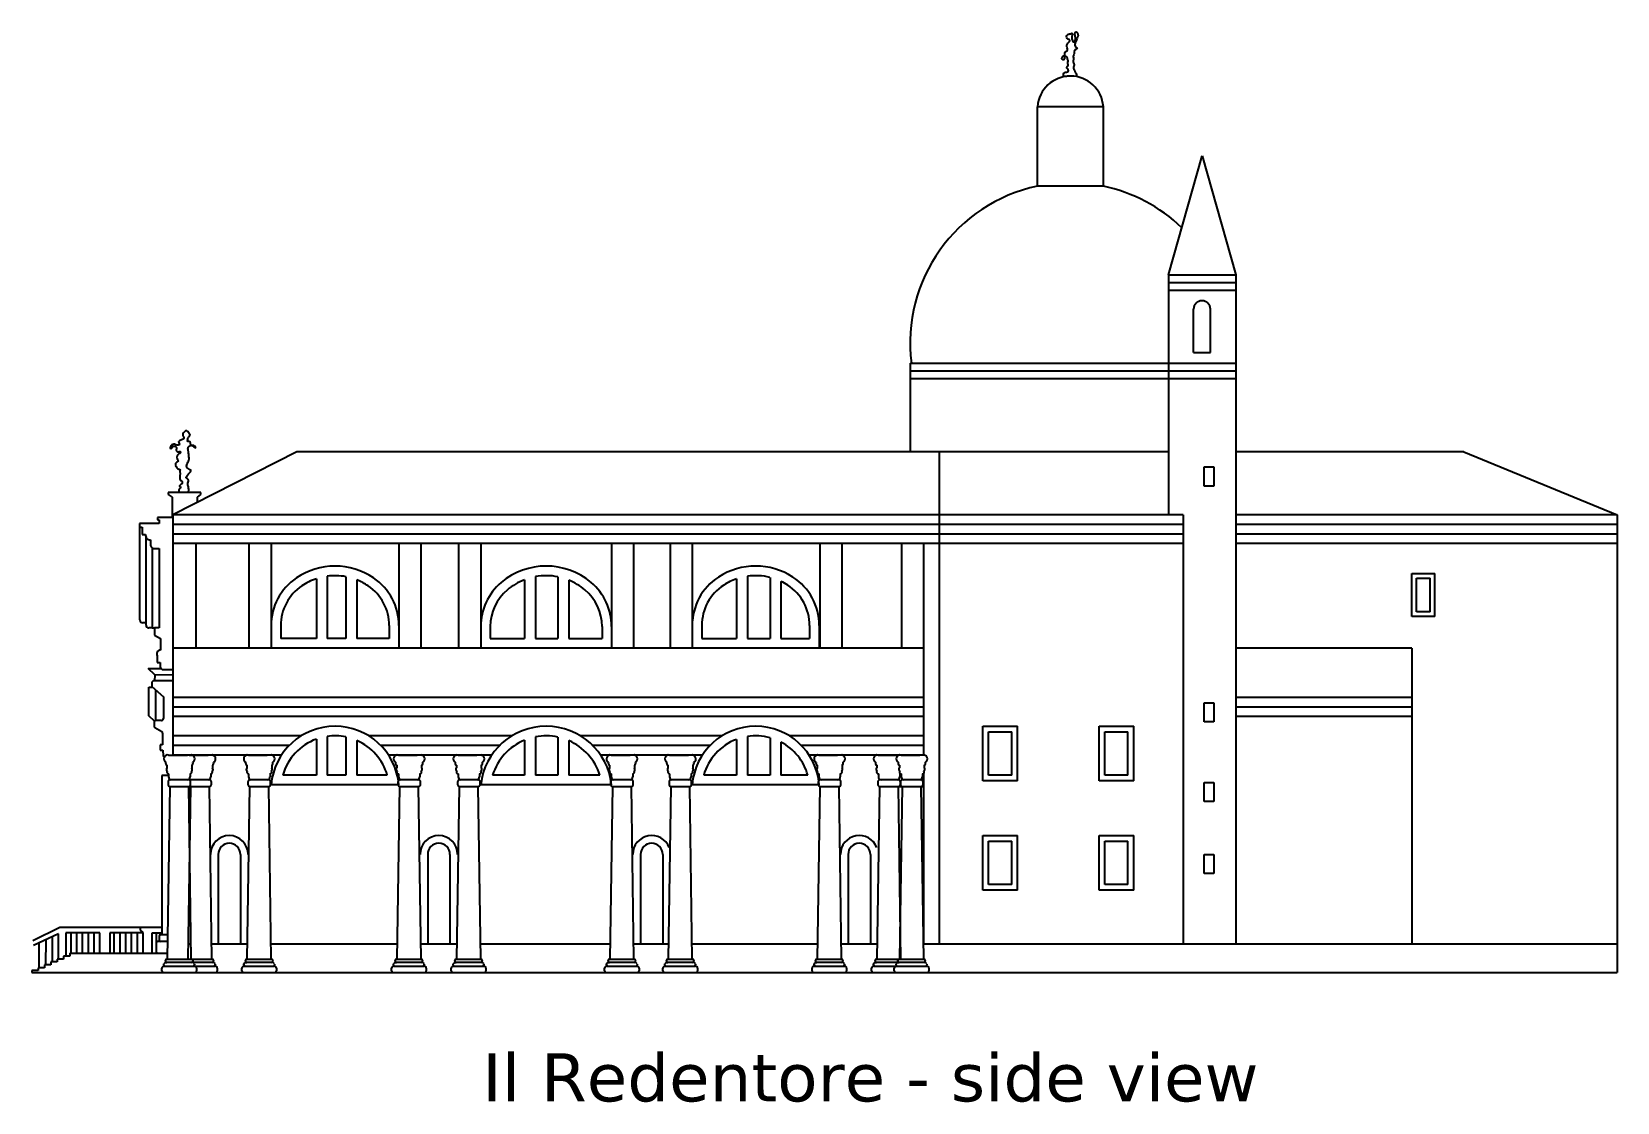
# Model space of a CAD drawing. Header units: metres. Extents: x -82.5 to 0, y -6.7 to 49.
import ezdxf

# ---------------------------------------------------------------- set-up
doc = ezdxf.new("R2010")
doc.units = ezdxf.units.M
doc.layers.add('ceco.net 201 Il Redentore side', color=7, linetype='Continuous')

msp = doc.modelspace()

# ---------------------------------------------------------------- linework, layer by layer
at = {"layer": 'ceco.net 201 Il Redentore side'}
for p, q in [((-30.177, 40.928), (-30.177, 45.064)), ((-26.751, 45.064), (-30.177, 45.064)), ((-26.751, 40.928), (-26.751, 45.064)), ((-23.363, 36.32), (-21.612, 42.501)), ((-21.612, 42.501), (-19.861, 36.32)), ((-26.751, 40.928), (-30.177, 40.928)), ((-23.363, 36.32), (-23.363, 27.11)), ((-23.363, 36.32), (-19.861, 36.32)), ((-19.861, 36.32), (-19.861, 27.11)), ((-23.363, 35.92), (-19.861, 35.92)), ((-23.363, 35.52), (-19.861, 35.52)), ((-22.055, 32.273), (-22.055, 34.533)), ((-21.18, 32.273), (-21.18, 34.533)), ((-22.055, 32.273), (-21.18, 32.273)), ((-36.812, 31.715), (-36.812, 27.11)), ((-36.812, 31.715), (-23.363, 31.715)), ((-23.363, 31.715), (-19.861, 31.715)), ((-36.812, 31.315), (-23.363, 31.315)), ((-36.812, 30.915), (-23.363, 30.915)), ((-23.363, 31.315), (-19.861, 31.315)), ((-23.363, 30.915), (-19.861, 30.915)), ((-68.734, 27.11), (-75.18, 23.825)), ((-23.363, 27.11), (-68.734, 27.11)), ((-35.306, 27.11), (-35.306, 1.477)), ((-23.363, 27.11), (-23.363, 23.825)), ((-7.984, 27.11), (-19.861, 27.11)), ((-19.861, 27.11), (-19.861, 1.477)), ((-7.984, 27.11), (0, 23.825)), ((-21.504, 25.322), (-21.504, 26.322)), ((-21.504, 26.322), (-21.004, 26.322)), ((-21.004, 26.322), (-21.004, 25.322)), ((-75.429, 24.983), (-75.429, 24.883)), ((-73.727, 24.983), (-75.429, 24.983)), ((-75.429, 24.883), (-75.229, 24.749)), ((-73.9, 24.749), (-73.727, 24.883)), ((-73.727, 24.883), (-73.727, 24.983)), ((-21.004, 25.322), (-21.504, 25.322)), ((-75.229, 24.749), (-75.229, 23.685)), ((-73.9, 24.478), (-73.9, 24.749)), ((-76.921, 23.371), (-76.921, 23.19)), ((-75.907, 23.371), (-76.921, 23.371)), ((-76.921, 23.19), (-76.789, 23.19)), ((-76.899, 18.354), (-76.899, 23.19)), ((-76.789, 23.19), (-76.789, 22.803)), ((-75.986, 23.685), (-75.986, 23.57)), ((-75.229, 23.685), (-75.986, 23.685)), ((-75.986, 23.57), (-75.907, 23.57)), ((-75.907, 23.57), (-75.907, 23.371)), ((-75.18, 23.825), (-75.18, 11.325)), ((-22.603, 23.825), (-75.18, 23.825)), ((-22.603, 23.325), (-75.18, 23.325)), ((-22.603, 23.825), (-22.603, 1.477)), ((0, 23.825), (-19.861, 23.825)), ((0, 23.325), (-19.861, 23.325)), ((0, 23.825), (0, 0)), ((-76.789, 22.803), (-76.615, 22.803)), ((-76.584, 18.087), (-76.584, 22.658)), ((-76.35, 22.519), (-76.35, 22.223)), ((-22.603, 22.825), (-75.18, 22.825)), ((-22.603, 22.325), (-75.18, 22.325)), ((-73.994, 22.325), (-73.994, 16.895)), ((-71.226, 22.325), (-71.226, 16.895)), ((-70.07, 22.325), (-70.07, 16.895)), ((-63.424, 22.325), (-63.424, 16.895)), ((-62.281, 22.325), (-62.281, 16.895)), ((-60.318, 22.325), (-60.318, 16.895)), ((-59.163, 22.325), (-59.163, 16.895)), ((-52.347, 22.325), (-52.347, 16.895)), ((-51.205, 22.325), (-51.205, 16.895)), ((-49.309, 22.325), (-49.309, 16.895)), ((-48.153, 22.325), (-48.153, 18.069)), ((-41.506, 22.325), (-41.506, 16.895)), ((-40.364, 22.325), (-40.364, 16.895)), ((-37.259, 22.325), (-37.259, 16.895)), ((-36.116, 22.325), (-36.116, 11.325)), ((-36.116, 22.325), (-36.116, 16.895)), ((0, 22.825), (-19.861, 22.825)), ((0, 22.325), (-19.861, 22.325)), ((-76.263, 22.109), (-76.263, 17.937)), ((-76.125, 22.07), (-75.903, 22.07)), ((-75.903, 22.07), (-75.903, 17.937)), ((-10.694, 20.775), (-9.494, 20.775)), ((-10.694, 18.53), (-10.694, 20.775)), ((-9.494, 18.53), (-9.494, 20.775)), ((-67.718, 20.502), (-67.718, 17.395)), ((-67.147, 20.633), (-67.147, 17.395)), ((-66.177, 20.606), (-66.177, 17.395)), ((-65.606, 20.439), (-65.606, 17.395)), ((-56.888, 20.447), (-56.888, 17.395)), ((-56.317, 20.608), (-56.317, 17.395)), ((-55.14, 20.598), (-55.14, 17.395)), ((-54.569, 20.426), (-54.569, 17.395)), ((-45.852, 20.49), (-45.852, 17.395)), ((-45.281, 20.628), (-45.281, 17.395)), ((-44.104, 20.568), (-44.104, 17.395)), ((-43.533, 20.363), (-43.533, 17.395)), ((-10.444, 20.525), (-9.744, 20.525)), ((-10.444, 18.78), (-10.444, 20.525)), ((-9.744, 18.78), (-9.744, 20.525)), ((-76.584, 18.204), (-76.749, 18.204)), ((-9.494, 18.53), (-10.694, 18.53)), ((-9.744, 18.78), (-10.444, 18.78)), ((-76.263, 17.937), (-76.434, 17.937)), ((-76.263, 17.937), (-76.144, 17.937)), ((-76.144, 17.937), (-76.144, 17.571)), ((-75.903, 17.937), (-76.144, 17.937)), ((-76.144, 17.571), (-75.826, 17.388)), ((-75.826, 17.388), (-75.826, 16.782)), ((-70.07, 18.06), (-70.07, 16.895)), ((-69.57, 18.06), (-69.57, 17.395)), ((-67.718, 17.395), (-69.57, 17.395)), ((-66.177, 17.395), (-67.147, 17.395)), ((-63.924, 17.395), (-65.606, 17.395)), ((-63.924, 18.06), (-63.924, 17.395)), ((-63.424, 18.06), (-63.424, 16.895)), ((-59.163, 18.01), (-59.163, 16.895)), ((-58.663, 18.01), (-58.663, 17.395)), ((-58.663, 17.395), (-56.888, 17.395)), ((-56.317, 17.395), (-55.14, 17.395)), ((-54.569, 17.395), (-52.847, 17.395)), ((-52.847, 18.01), (-52.847, 17.395)), ((-52.347, 18.01), (-52.347, 16.895)), ((-48.153, 18.069), (-48.153, 16.895)), ((-47.653, 18.069), (-47.653, 17.395)), ((-47.653, 17.395), (-45.852, 17.395)), ((-45.281, 17.395), (-44.104, 17.395)), ((-43.533, 17.395), (-42.04, 17.395)), ((-42.04, 18.069), (-42.04, 17.395)), ((-41.54, 18.069), (-41.54, 16.895)), ((-36.116, 16.895), (-75.18, 16.895)), ((-63.424, 16.895), (-70.07, 16.895)), ((-52.347, 16.895), (-59.163, 16.895)), ((-41.557, 16.895), (-48.153, 16.895)), ((-10.694, 16.895), (-19.861, 16.895)), ((-10.694, 16.895), (-10.694, 1.477)), ((-76.478, 15.828), (-75.814, 15.828)), ((-76.132, 15.491), (-76.478, 15.828)), ((-76.007, 16.489), (-76.007, 16.142)), ((-76.007, 16.142), (-75.855, 16.142)), ((-75.855, 16.142), (-75.855, 15.921)), ((-75.684, 15.773), (-75.18, 15.773)), ((-76.438, 14.865), (-76.254, 14.865)), ((-76.438, 13.367), (-76.438, 14.865)), ((-76.281, 15.087), (-76.281, 14.89)), ((-76.281, 14.89), (-75.681, 14.355)), ((-75.18, 15.187), (-76.181, 15.187)), ((-76.132, 15.491), (-76.135, 15.187)), ((-75.18, 15.481), (-76.132, 15.491)), ((-76.068, 13.12), (-76.068, 14.7)), ((-75.681, 14.355), (-75.681, 13.22)), ((-36.116, 14.325), (-75.18, 14.325)), ((-21.504, 14.048), (-21.004, 14.048)), ((-21.504, 13.048), (-21.504, 14.048)), ((-21.004, 14.048), (-21.004, 13.048)), ((-10.694, 14.325), (-19.861, 14.325)), ((-76.139, 13.091), (-76.438, 13.367)), ((-36.116, 13.825), (-75.18, 13.825)), ((-36.116, 13.325), (-75.18, 13.325)), ((-10.694, 13.825), (-19.861, 13.825)), ((-10.694, 13.325), (-19.861, 13.325)), ((-76.168, 13.02), (-76.168, 12.841)), ((-76.118, 12.754), (-75.768, 12.55)), ((-75.781, 13.12), (-76.068, 13.12)), ((-75.718, 12.464), (-75.718, 11.848)), ((-33.022, 12.825), (-31.222, 12.825)), ((-33.022, 9.981), (-33.022, 12.825)), ((-32.722, 12.525), (-31.522, 12.525)), ((-32.722, 10.281), (-32.722, 12.525)), ((-31.522, 10.281), (-31.522, 12.525)), ((-31.222, 9.981), (-31.222, 12.825)), ((-26.97, 12.825), (-25.17, 12.825)), ((-26.97, 9.981), (-26.97, 12.825)), ((-26.67, 12.525), (-25.47, 12.525)), ((-26.67, 10.281), (-26.67, 12.525)), ((-25.47, 10.281), (-25.47, 12.525)), ((-25.17, 9.981), (-25.17, 12.825)), ((-21.004, 13.048), (-21.504, 13.048)), ((-75.85, 11.848), (-75.85, 11.574)), ((-75.718, 11.848), (-75.85, 11.848)), ((-75.85, 11.574), (-75.717, 11.574)), ((-75.717, 11.574), (-75.694, 11.291)), ((-68.506, 12.324), (-75.18, 12.324)), ((-69.13, 11.824), (-75.18, 11.824)), ((-67.718, 12.154), (-67.718, 10.281)), ((-67.147, 12.297), (-67.147, 10.281)), ((-66.177, 12.267), (-66.177, 10.281)), ((-65.606, 12.085), (-65.606, 10.281)), ((-57.539, 12.324), (-64.989, 12.324)), ((-58.176, 11.824), (-64.364, 11.824)), ((-56.888, 12.097), (-56.888, 10.281)), ((-56.317, 12.271), (-56.317, 10.281)), ((-55.14, 12.26), (-55.14, 10.281)), ((-54.569, 12.075), (-54.569, 10.281)), ((-46.599, 12.325), (-53.971, 12.324)), ((-47.221, 11.825), (-53.334, 11.825)), ((-45.852, 12.14), (-45.852, 10.281)), ((-45.281, 12.292), (-45.281, 10.281)), ((-44.104, 12.226), (-44.104, 10.281)), ((-43.533, 12), (-43.533, 10.281)), ((-36.116, 12.325), (-43.094, 12.325)), ((-36.116, 11.825), (-42.472, 11.825)), ((-75.496, 10.791), (-75.496, 10.654)), ((-75.411, 11.325), (-74.433, 11.325)), ((-69.533, 11.324), (-75.18, 11.324)), ((-74.331, 11.325), (-73.353, 11.325)), ((-74.204, 10.791), (-74.204, 10.654)), ((-73.125, 10.791), (-73.125, 10.654)), ((-71.334, 10.791), (-71.334, 10.654)), ((-71.249, 11.325), (-70.27, 11.325)), ((-70.042, 10.791), (-70.042, 10.654)), ((-58.591, 11.324), (-63.961, 11.324)), ((-63.531, 10.791), (-63.531, 10.654)), ((-63.446, 11.325), (-62.468, 11.325)), ((-62.24, 10.791), (-62.24, 10.654)), ((-60.426, 10.791), (-60.426, 10.654)), ((-60.341, 11.325), (-59.362, 11.325)), ((-59.134, 10.791), (-59.134, 10.654)), ((-47.622, 11.325), (-52.919, 11.325)), ((-52.454, 10.791), (-52.454, 10.654)), ((-52.37, 11.325), (-51.391, 11.325)), ((-51.163, 10.791), (-51.163, 10.654)), ((-49.416, 10.791), (-49.416, 10.654)), ((-49.331, 11.325), (-48.353, 11.325)), ((-48.125, 10.791), (-48.125, 10.654)), ((-36.072, 11.325), (-42.071, 11.325)), ((-41.648, 10.791), (-41.648, 10.654)), ((-41.563, 11.325), (-40.584, 11.325)), ((-40.356, 10.791), (-40.356, 10.654)), ((-38.551, 10.791), (-38.551, 10.654)), ((-38.466, 11.325), (-37.488, 11.325)), ((-37.368, 10.791), (-37.368, 10.654)), ((-37.284, 11.325), (-36.305, 11.325)), ((-36.077, 10.791), (-36.077, 10.654)), ((-75.754, 10.264), (-75.754, 1.968)), ((-75.408, 10.264), (-75.754, 10.264)), ((-75.439, 9.933), (-75.439, 9.792)), ((-75.408, 10.354), (-75.408, 10.188)), ((-74.43, 10.033), (-75.339, 10.033)), ((-75.271, 10.033), (-75.281, 10.033)), ((-74.361, 10.033), (-74.43, 10.033)), ((-74.293, 10.354), (-74.293, 10.188)), ((-74.261, 9.792), (-74.261, 9.933)), ((-73.35, 10.033), (-74.259, 10.033)), ((-74.191, 10.033), (-74.202, 10.033)), ((-73.282, 10.033), (-73.35, 10.033)), ((-73.213, 10.354), (-73.213, 10.188)), ((-73.182, 9.792), (-73.182, 9.933)), ((-71.277, 9.933), (-71.277, 9.792)), ((-71.245, 10.354), (-71.245, 10.188)), ((-70.267, 10.033), (-71.177, 10.033)), ((-71.108, 10.033), (-71.119, 10.033)), ((-70.199, 10.033), (-70.267, 10.033)), ((-70.13, 10.354), (-70.13, 10.188)), ((-70.099, 9.792), (-70.099, 9.933)), ((-67.718, 10.281), (-69.47, 10.281)), ((-66.177, 10.281), (-67.147, 10.281)), ((-64.024, 10.281), (-65.606, 10.281)), ((-63.424, 10.281), (-63.506, 10.281)), ((-63.474, 9.933), (-63.474, 9.792)), ((-63.443, 10.354), (-63.443, 10.188)), ((-62.465, 10.033), (-63.374, 10.033)), ((-63.306, 10.033), (-63.316, 10.033)), ((-62.397, 10.033), (-62.465, 10.033)), ((-62.328, 10.354), (-62.328, 10.188)), ((-62.297, 9.792), (-62.297, 9.933)), ((-60.369, 9.933), (-60.369, 9.792)), ((-60.337, 10.354), (-60.337, 10.188)), ((-59.36, 10.033), (-60.269, 10.033)), ((-60.2, 10.033), (-60.211, 10.033)), ((-59.291, 10.033), (-59.36, 10.033)), ((-59.222, 10.354), (-59.222, 10.188)), ((-59.191, 9.792), (-59.191, 9.933)), ((-56.888, 10.281), (-58.547, 10.281)), ((-55.14, 10.281), (-56.317, 10.281)), ((-52.962, 10.281), (-54.569, 10.281)), ((-52.398, 9.933), (-52.398, 9.792)), ((-52.366, 10.354), (-52.366, 10.188)), ((-51.388, 10.033), (-52.298, 10.033)), ((-52.229, 10.033), (-52.24, 10.033)), ((-51.32, 10.033), (-51.388, 10.033)), ((-51.251, 10.354), (-51.251, 10.188)), ((-51.22, 9.792), (-51.22, 9.933)), ((-49.359, 9.933), (-49.359, 9.792)), ((-49.328, 10.354), (-49.328, 10.188)), ((-48.35, 10.033), (-49.259, 10.033)), ((-49.191, 10.033), (-49.202, 10.033)), ((-48.282, 10.033), (-48.35, 10.033)), ((-48.213, 10.354), (-48.213, 10.188)), ((-48.182, 9.792), (-48.182, 9.933)), ((-45.852, 10.281), (-47.556, 10.281)), ((-44.104, 10.281), (-45.281, 10.281)), ((-42.137, 10.281), (-43.533, 10.281)), ((-41.591, 9.933), (-41.591, 9.792)), ((-41.559, 10.354), (-41.559, 10.188)), ((-40.582, 10.033), (-41.491, 10.033)), ((-41.422, 10.033), (-41.433, 10.033)), ((-40.513, 10.033), (-40.582, 10.033)), ((-40.444, 10.354), (-40.444, 10.188)), ((-40.413, 9.792), (-40.413, 9.933)), ((-38.494, 9.933), (-38.494, 9.792)), ((-38.463, 10.354), (-38.463, 10.188)), ((-37.485, 10.033), (-38.394, 10.033)), ((-38.326, 10.033), (-38.337, 10.033)), ((-37.417, 10.033), (-37.485, 10.033)), ((-37.348, 10.354), (-37.348, 10.188)), ((-37.317, 9.792), (-37.317, 9.933)), ((-37.312, 9.933), (-37.312, 9.792)), ((-37.28, 10.354), (-37.28, 10.188)), ((-36.302, 10.033), (-37.212, 10.033)), ((-37.143, 10.033), (-37.154, 10.033)), ((-36.234, 10.033), (-36.302, 10.033)), ((-36.165, 10.354), (-36.165, 10.188)), ((-36.134, 9.792), (-36.134, 9.933)), ((-36.116, 10.361), (-36.116, 1.477)), ((-31.222, 9.981), (-33.022, 9.981)), ((-31.522, 10.281), (-32.722, 10.281)), ((-25.17, 9.981), (-26.97, 9.981)), ((-25.47, 10.281), (-26.67, 10.281)), ((-75.353, 9.692), (-75.49, 0.706)), ((-75.353, 9.692), (-74.361, 9.692)), ((-74.273, 9.692), (-74.411, 0.706)), ((-74.232, 0.706), (-74.36, 9.692)), ((-74.273, 9.692), (-73.282, 9.692)), ((-73.153, 0.706), (-73.28, 9.692)), ((-71.191, 9.692), (-71.328, 0.706)), ((-71.191, 9.692), (-70.199, 9.692)), ((-70.07, 0.706), (-70.198, 9.692)), ((-63.424, 9.781), (-70.07, 9.781)), ((-63.388, 9.692), (-63.526, 0.706)), ((-63.388, 9.692), (-62.397, 9.692)), ((-62.268, 0.706), (-62.395, 9.692)), ((-60.283, 9.692), (-60.42, 0.706)), ((-60.283, 9.692), (-59.291, 9.692)), ((-59.162, 0.706), (-59.29, 9.692)), ((-52.347, 9.781), (-59.163, 9.781)), ((-52.311, 9.692), (-52.449, 0.706)), ((-52.311, 9.692), (-51.32, 9.692)), ((-51.191, 0.706), (-51.319, 9.692)), ((-49.273, 9.692), (-49.411, 0.706)), ((-49.273, 9.692), (-48.282, 9.692)), ((-48.153, 0.706), (-48.28, 9.692)), ((-41.54, 9.781), (-48.153, 9.781)), ((-41.505, 9.692), (-41.642, 0.706)), ((-41.505, 9.692), (-40.513, 9.692)), ((-41.505, 9.692), (-40.512, 9.692)), ((-40.384, 0.706), (-40.512, 9.692)), ((-38.408, 9.692), (-38.546, 0.706)), ((-38.408, 9.692), (-37.417, 9.692)), ((-38.408, 9.692), (-36.116, 9.692)), ((-37.288, 0.706), (-37.415, 9.692)), ((-37.225, 9.692), (-37.363, 0.706)), ((-37.225, 9.692), (-36.234, 9.692)), ((-36.105, 0.706), (-36.233, 9.692)), ((-21.504, 8.901), (-21.504, 9.901)), ((-21.504, 9.901), (-21.004, 9.901)), ((-21.004, 9.901), (-21.004, 8.901)), ((-21.004, 8.901), (-21.504, 8.901)), ((-33.022, 7.136), (-31.222, 7.136)), ((-33.022, 4.292), (-33.022, 7.136)), ((-32.722, 6.836), (-31.522, 6.836)), ((-32.722, 4.592), (-32.722, 6.836)), ((-31.522, 4.592), (-31.522, 6.836)), ((-31.222, 4.292), (-31.222, 7.136)), ((-26.97, 7.136), (-25.17, 7.136)), ((-26.97, 4.292), (-26.97, 7.136)), ((-26.67, 6.836), (-25.47, 6.836)), ((-26.67, 4.592), (-26.67, 6.836)), ((-25.47, 4.592), (-25.47, 6.836)), ((-25.17, 4.292), (-25.17, 7.136)), ((-72.83, 6.157), (-72.83, 1.477)), ((-71.671, 6.157), (-71.671, 1.477)), ((-61.922, 6.157), (-61.922, 1.477)), ((-60.763, 6.157), (-60.763, 1.477)), ((-50.845, 6.157), (-50.845, 1.477)), ((-49.686, 6.157), (-49.686, 1.477)), ((-40.038, 6.157), (-40.038, 1.477)), ((-38.879, 6.157), (-38.879, 1.477)), ((-21.504, 6.152), (-21.004, 6.152)), ((-21.504, 5.152), (-21.504, 6.152)), ((-21.004, 6.152), (-21.004, 5.152)), ((-21.004, 5.152), (-21.504, 5.152)), ((-31.222, 4.292), (-33.022, 4.292)), ((-31.522, 4.592), (-32.722, 4.592)), ((-25.17, 4.292), (-26.97, 4.292)), ((-25.47, 4.592), (-26.67, 4.592)), ((-81.077, 2.347), (-82.481, 1.664)), ((-81.134, 2.025), (-82.446, 1.407)), ((-81.791, 0.408), (-81.79, 1.716)), ((-81.457, 0.558), (-81.457, 1.873)), ((-81.134, 0.708), (-81.134, 2.025)), ((-75.754, 2.347), (-81.077, 2.347)), ((-80.757, 2.074), (-80.757, 0.858)), ((-78.984, 2.074), (-80.757, 2.074)), ((-80.484, 1.008), (-80.484, 2.074)), ((-80.184, 1.008), (-80.184, 2.074)), ((-79.884, 1.008), (-79.884, 2.074)), ((-79.584, 1.008), (-79.584, 2.074)), ((-79.284, 1.008), (-79.284, 2.074)), ((-78.984, 1.008), (-78.984, 2.074)), ((-76.735, 2.074), (-78.469, 2.074)), ((-78.469, 2.074), (-78.469, 1.008)), ((-78.235, 1.008), (-78.235, 2.074)), ((-77.935, 1.008), (-77.935, 2.074)), ((-77.635, 1.008), (-77.635, 2.074)), ((-77.335, 1.008), (-77.335, 2.074)), ((-77.035, 1.008), (-77.035, 2.074)), ((-76.869, 2.203), (-76.869, 2.347)), ((-76.735, 2.098), (-76.869, 2.203)), ((-76.735, 1.008), (-76.735, 2.098)), ((-76.272, 1.008), (-76.272, 2.074)), ((-76.039, 1.585), (-76.039, 2.074)), ((-75.906, 1.898), (-75.906, 1.684)), ((-75.471, 1.968), (-75.836, 1.968)), ((-82.146, 0.258), (-82.146, 1.548)), ((-80.884, 0.858), (-80.884, 0.708)), ((-80.554, 0.858), (-80.884, 0.858)), ((-80.554, 1.008), (-80.554, 0.858)), ((-76.052, 1.544), (-76.052, 1.078)), ((-76.039, 1.008), (-76.039, 1.037)), ((-75.476, 1.614), (-75.982, 1.614)), ((-75.982, 1.008), (-75.486, 1.008)), ((-74.243, 1.477), (-74.399, 1.477)), ((-71.316, 1.477), (-73.164, 1.477)), ((-63.514, 1.477), (-70.081, 1.477)), ((-60.408, 1.477), (-62.279, 1.477)), ((-52.437, 1.477), (-59.173, 1.477)), ((-49.399, 1.477), (-51.202, 1.477)), ((-41.63, 1.477), (-48.164, 1.477)), ((-38.534, 1.477), (-40.395, 1.477)), ((-37.299, 1.477), (-37.351, 1.477)), ((0, 1.477), (-36.116, 1.477)), ((-82.204, 0.108), (-82.534, 0.108)), ((-82.534, 0.108), (-82.534, 0)), ((-82.204, 0.258), (-82.204, 0.108)), ((-81.874, 0.258), (-82.204, 0.258)), ((-81.874, 0.408), (-81.874, 0.258)), ((-81.544, 0.408), (-81.874, 0.408)), ((-81.544, 0.558), (-81.544, 0.408)), ((-81.214, 0.558), (-81.544, 0.558)), ((-81.214, 0.708), (-81.214, 0.558)), ((-80.884, 0.708), (-81.214, 0.708)), ((-75.757, 0.1), (-75.757, 0.24)), ((-75.757, 0.1), (-75.757, 0.24)), ((-75.657, 0.34), (-74.057, 0.34)), ((-75.657, 0), (-74.057, 0)), ((-75.651, 0.41), (-75.651, 0.453)), ((-75.651, 0.41), (-75.651, 0.453)), ((-75.581, 0.523), (-75.505, 0.523)), ((-75.581, 0.523), (-75.505, 0.523)), ((-75.581, 0.34), (-74.136, 0.34)), ((-75.575, 0.593), (-75.575, 0.636)), ((-75.575, 0.593), (-75.575, 0.636)), ((-75.505, 0.706), (-74.223, 0.706)), ((-74.223, 0.523), (-75.505, 0.523)), ((-74.577, 0.34), (-72.978, 0.34)), ((-74.577, 0), (-72.978, 0)), ((-74.502, 0.34), (-73.057, 0.34)), ((-74.426, 0.706), (-73.143, 0.706)), ((-73.143, 0.523), (-74.426, 0.523)), ((-74.136, 0.523), (-74.223, 0.523)), ((-74.153, 0.636), (-74.153, 0.593)), ((-74.066, 0.444), (-74.066, 0.401)), ((-73.957, 0.24), (-73.957, 0.1)), ((-73.057, 0.523), (-73.143, 0.523)), ((-73.073, 0.636), (-73.073, 0.593)), ((-72.987, 0.444), (-72.987, 0.401)), ((-72.878, 0.24), (-72.878, 0.1)), ((-71.594, 0.1), (-71.594, 0.24)), ((-71.594, 0.1), (-71.594, 0.24)), ((-71.494, 0.34), (-69.895, 0.34)), ((-71.494, 0), (-69.895, 0)), ((-71.489, 0.41), (-71.489, 0.453)), ((-71.489, 0.41), (-71.489, 0.453)), ((-71.419, 0.523), (-71.343, 0.523)), ((-71.419, 0.523), (-71.343, 0.523)), ((-71.419, 0.34), (-69.974, 0.34)), ((-71.413, 0.593), (-71.413, 0.636)), ((-71.413, 0.593), (-71.413, 0.636)), ((-71.343, 0.706), (-70.061, 0.706)), ((-70.061, 0.523), (-71.343, 0.523)), ((-69.974, 0.523), (-70.061, 0.523)), ((-69.991, 0.636), (-69.991, 0.593)), ((-69.904, 0.444), (-69.904, 0.401)), ((-69.795, 0.24), (-69.795, 0.1)), ((-63.799, 0.1), (-63.799, 0.24)), ((-63.699, 0.34), (-62.1, 0.34)), ((-63.699, 0), (-62.1, 0)), ((-63.694, 0.41), (-63.694, 0.453)), ((-63.624, 0.523), (-63.548, 0.523)), ((-63.624, 0.34), (-62.179, 0.34)), ((-63.618, 0.593), (-63.618, 0.636)), ((-63.548, 0.706), (-62.265, 0.706)), ((-62.265, 0.523), (-63.548, 0.523)), ((-62.179, 0.523), (-62.265, 0.523)), ((-62.195, 0.636), (-62.195, 0.593)), ((-62.109, 0.444), (-62.109, 0.401)), ((-62, 0.24), (-62, 0.1)), ((-60.693, 0.1), (-60.693, 0.24)), ((-60.593, 0.34), (-58.994, 0.34)), ((-60.593, 0), (-58.994, 0)), ((-60.588, 0.41), (-60.588, 0.453)), ((-60.518, 0.523), (-60.442, 0.523)), ((-60.518, 0.34), (-59.073, 0.34)), ((-60.512, 0.593), (-60.512, 0.636)), ((-60.442, 0.706), (-59.16, 0.706)), ((-59.16, 0.523), (-60.442, 0.523)), ((-59.073, 0.523), (-59.16, 0.523)), ((-59.09, 0.636), (-59.09, 0.593)), ((-59.003, 0.444), (-59.003, 0.401)), ((-58.894, 0.24), (-58.894, 0.1)), ((-52.715, 0.1), (-52.715, 0.24)), ((-52.615, 0.34), (-51.016, 0.34)), ((-52.615, 0), (-51.016, 0)), ((-52.61, 0.41), (-52.61, 0.453)), ((-52.54, 0.523), (-52.464, 0.523)), ((-52.54, 0.34), (-51.095, 0.34)), ((-52.534, 0.593), (-52.534, 0.636)), ((-52.464, 0.706), (-51.181, 0.706)), ((-51.181, 0.523), (-52.464, 0.523)), ((-51.095, 0.523), (-51.181, 0.523)), ((-51.111, 0.636), (-51.111, 0.593)), ((-51.025, 0.444), (-51.025, 0.401)), ((-50.916, 0.24), (-50.916, 0.1)), ((-49.677, 0.1), (-49.677, 0.24)), ((-49.577, 0.34), (-47.978, 0.34)), ((-49.577, 0), (-47.978, 0)), ((-49.572, 0.41), (-49.572, 0.453)), ((-49.502, 0.523), (-49.426, 0.523)), ((-49.502, 0.34), (-48.057, 0.34)), ((-49.496, 0.593), (-49.496, 0.636)), ((-49.426, 0.706), (-48.143, 0.706)), ((-48.143, 0.523), (-49.426, 0.523)), ((-48.057, 0.523), (-48.143, 0.523)), ((-48.073, 0.636), (-48.073, 0.593)), ((-47.987, 0.444), (-47.987, 0.401)), ((-47.878, 0.24), (-47.878, 0.1)), ((-41.916, 0.1), (-41.916, 0.24)), ((-41.816, 0.34), (-40.216, 0.34)), ((-41.816, 0), (-40.216, 0)), ((-41.81, 0.41), (-41.81, 0.453)), ((-41.74, 0.523), (-41.664, 0.523)), ((-41.74, 0.34), (-40.295, 0.34)), ((-41.734, 0.593), (-41.734, 0.636)), ((-41.664, 0.706), (-40.382, 0.706)), ((-40.382, 0.523), (-41.664, 0.523)), ((-40.295, 0.523), (-40.382, 0.523)), ((-40.312, 0.636), (-40.312, 0.593)), ((-40.225, 0.444), (-40.225, 0.401)), ((-40.116, 0.24), (-40.116, 0.1)), ((-40.04, 0), (-38.44, 0)), ((-38.819, 0.1), (-38.819, 0.24)), ((-38.719, 0.34), (-37.12, 0.34)), ((-38.719, 0), (-37.12, 0)), ((-38.714, 0.41), (-38.714, 0.453)), ((-38.644, 0.523), (-38.568, 0.523)), ((-38.644, 0.34), (-37.199, 0.34)), ((-38.638, 0.593), (-38.638, 0.636)), ((-38.568, 0.706), (-37.285, 0.706)), ((-37.285, 0.523), (-38.568, 0.523)), ((-37.636, 0.1), (-37.636, 0.24)), ((-37.536, 0.34), (-35.937, 0.34)), ((-37.536, 0), (-35.937, 0)), ((-37.531, 0.41), (-37.531, 0.453)), ((-37.461, 0.523), (-37.385, 0.523)), ((-37.461, 0.34), (-36.016, 0.34)), ((-37.455, 0.593), (-37.455, 0.636)), ((-37.385, 0.706), (-36.102, 0.706)), ((-36.102, 0.523), (-37.385, 0.523)), ((-36.016, 0.523), (-36.102, 0.523)), ((-36.032, 0.636), (-36.032, 0.593)), ((-35.946, 0.444), (-35.946, 0.401)), ((-35.837, 0.24), (-35.837, 0.1))]:
    msp.add_line(p, q, dxfattribs=at)
for points in [[(-76.272, 2.074), (-75.754, 2.074)], [(-80.554, 1.008), (-75.486, 1.008)], [(-82.534, 0), (0, 0)]]:
    msp.add_lwpolyline(points, dxfattribs=at)
for centre, radius, start, end in [((-28.464, 44.943), 1.717, 4.04491, 175.95509), ((-28.464, 32.758), 8.348, 101.8417, 187.1797), ((-28.464, 32.758), 8.348, 46.04373, 78.1583), ((-21.617, 34.533), 0.437, 0, 180), ((-76.353, 22.781), 0.263, 175.39991, 270.53832), ((-76.135, 22.298), 0.228, 199.04223, 272.64353), ((-66.747, 17.584), 3.575, 55.76101, 124.23899), ((-66.747, 17.584), 3.075, 79.30568, 97.4811), ((-55.755, 17.526), 3.633, 49.88684, 130.11316), ((-55.755, 17.526), 3.133, 78.68388, 100.34457), ((-44.847, 17.596), 3.563, 57.04399, 122.95601), ((-44.847, 17.596), 3.063, 75.96301, 98.15018), ((-67.07, 18.06), 3, 124.23899, 180), ((-67.07, 18.06), 2.5, 124.23899, 180), ((-66.747, 17.584), 3.075, 108.41428, 124.23899), ((-66.747, 17.584), 3.075, 55.76101, 68.20693), ((-66.424, 18.06), 2.5, 0, 55.76101), ((-66.424, 18.06), 2.5, 0, 55.76101), ((-66.424, 18.06), 3, 0, 55.76101), ((-56.163, 18.01), 3, 130.11316, 180), ((-56.163, 18.01), 2.5, 130.11316, 180), ((-55.755, 17.526), 3.133, 111.21177, 130.11316), ((-55.755, 17.526), 3.133, 49.88684, 67.76102), ((-55.347, 18.01), 2.5, 360, 49.88684), ((-55.347, 18.01), 3, 360, 49.88684), ((-45.153, 18.069), 3, 122.95601, 180), ((-45.153, 18.069), 2.5, 122.95601, 180), ((-44.847, 17.596), 3.063, 109.15665, 122.95601), ((-44.847, 17.596), 3.063, 57.04399, 64.60018), ((-44.54, 18.069), 2.5, 0, 57.04399), ((-44.54, 18.069), 3, 0, 57.04399), ((-76.749, 18.354), 0.15, 180, 270), ((-76.434, 18.087), 0.15, 180, 270), ((-75.829, 16.582), 0.2, 89.13707, 207.7192), ((-75.691, 15.937), 0.164, 185.5323, 272.51634), ((-76.181, 15.087), 0.1, 90, 180), ((-75.781, 13.22), 0.1, 270, 0), ((-76.068, 13.02), 0.1, 90, 180), ((-76.068, 12.841), 0.1, 180, 239.77584), ((-75.818, 12.464), 0.1, 0, 59.77584), ((-66.747, 9.489), 3.336, 5.01696, 174.98304), ((-55.755, 9.396), 3.429, 6.44498, 173.55502), ((-44.847, 9.508), 3.318, 4.72455, 175.27545), ((-66.747, 9.489), 2.836, 110.02677, 163.7898), ((-66.747, 9.489), 2.836, 78.39403, 98.11451), ((-66.747, 9.489), 2.836, 16.2102, 66.26625), ((-55.755, 9.396), 2.929, 112.76414, 162.41656), ((-55.755, 9.396), 2.929, 77.88664, 101.07161), ((-55.755, 9.396), 2.929, 17.58344, 66.12457), ((-44.847, 9.508), 2.818, 110.90084, 164.07181), ((-44.847, 9.508), 2.818, 74.71103, 98.86598), ((-44.847, 9.508), 2.818, 15.92819, 62.20462), ((-75.594, 11.3), 0.1, 184.76979, 241.76079), ((-75.457, 11.127), 0.203, 76.91889, 240.89539), ((-75.434, 10.905), 0.129, 159.76571, 241.56107), ((-74.243, 11.127), 0.203, 299.10461, 103.08111), ((-74.266, 10.905), 0.129, 298.43893, 20.23429), ((-73.164, 11.127), 0.203, 299.10461, 103.08111), ((-73.187, 10.905), 0.129, 298.43893, 20.23429), ((-71.295, 11.127), 0.203, 76.91889, 240.89539), ((-71.272, 10.905), 0.129, 159.76571, 241.56107), ((-70.081, 11.127), 0.203, 299.10461, 103.08111), ((-70.104, 10.905), 0.129, 298.43893, 20.23429), ((-63.492, 11.127), 0.203, 76.91889, 240.89539), ((-63.469, 10.905), 0.129, 159.76571, 241.56107), ((-62.279, 11.127), 0.203, 299.10461, 103.08111), ((-62.301, 10.905), 0.129, 298.43893, 20.23429), ((-60.387, 11.127), 0.203, 76.91889, 240.89539), ((-60.364, 10.905), 0.129, 159.76571, 241.56107), ((-59.173, 11.127), 0.203, 299.10461, 103.08111), ((-59.196, 10.905), 0.129, 298.43893, 20.23429), ((-52.416, 11.127), 0.203, 76.91889, 240.89539), ((-52.393, 10.905), 0.129, 159.76571, 241.56107), ((-51.202, 11.127), 0.203, 299.10461, 103.08111), ((-51.225, 10.905), 0.129, 298.43893, 20.23429), ((-49.377, 11.127), 0.203, 76.91889, 240.89539), ((-49.355, 10.905), 0.129, 159.76571, 241.56107), ((-48.164, 11.127), 0.203, 299.10461, 103.08111), ((-48.187, 10.905), 0.129, 298.43893, 20.23429), ((-41.609, 11.127), 0.203, 76.91889, 240.89539), ((-41.586, 10.905), 0.129, 159.76571, 241.56107), ((-40.395, 11.127), 0.203, 299.10461, 103.08111), ((-40.418, 10.905), 0.129, 298.43893, 20.23429), ((-38.512, 11.127), 0.203, 76.91889, 240.89539), ((-38.49, 10.905), 0.129, 159.76571, 241.56107), ((-37.33, 11.127), 0.203, 76.91889, 240.89539), ((-37.307, 10.905), 0.129, 159.76571, 241.56107), ((-36.116, 11.127), 0.203, 299.10461, 103.08111), ((-36.139, 10.905), 0.129, 298.43893, 20.23429), ((-75.412, 10.575), 0.115, 136.29293, 235.98592), ((-75.421, 10.428), 0.0757, 137.24676, 280.45476), ((-75.339, 9.933), 0.1, 90, 180), ((-75.239, 10.198), 0.168, 183.50558, 259.38309), ((-74.461, 10.198), 0.168, 280.61691, 356.49442), ((-74.361, 9.933), 0.1, 360, 90), ((-74.259, 9.933), 0.1, 90, 120.6811), ((-74.279, 10.428), 0.0757, 259.54524, 42.75324), ((-74.288, 10.575), 0.115, 304.01408, 43.70707), ((-73.381, 10.198), 0.168, 280.61691, 356.49442), ((-73.282, 9.933), 0.1, 360, 90), ((-73.199, 10.428), 0.0757, 259.54524, 42.75324), ((-73.208, 10.575), 0.115, 304.01408, 43.70707), ((-71.25, 10.575), 0.115, 136.29293, 235.98592), ((-71.259, 10.428), 0.0757, 137.24676, 280.45476), ((-71.177, 9.933), 0.1, 90, 180), ((-71.077, 10.198), 0.168, 183.50558, 259.38309), ((-70.299, 10.198), 0.168, 280.61691, 356.49442), ((-70.199, 9.933), 0.1, 360, 90), ((-70.117, 10.428), 0.0757, 259.54524, 42.75324), ((-70.126, 10.575), 0.115, 304.01408, 43.70707), ((-63.448, 10.575), 0.115, 136.29293, 235.98592), ((-63.457, 10.428), 0.0757, 137.24676, 280.45476), ((-63.374, 9.933), 0.1, 90, 180), ((-63.275, 10.198), 0.168, 183.50558, 259.38309), ((-62.496, 10.198), 0.168, 280.61691, 356.49442), ((-62.397, 9.933), 0.1, 360, 90), ((-62.314, 10.428), 0.0757, 259.54524, 42.75324), ((-62.323, 10.575), 0.115, 304.01408, 43.70707), ((-60.342, 10.575), 0.115, 136.29293, 235.98592), ((-60.351, 10.428), 0.0757, 137.24676, 280.45476), ((-60.269, 9.933), 0.1, 90, 180), ((-60.169, 10.198), 0.168, 183.50558, 259.38309), ((-59.391, 10.198), 0.168, 280.61691, 356.49442), ((-59.291, 9.933), 0.1, 360, 90), ((-59.209, 10.428), 0.0757, 259.54524, 42.75324), ((-59.218, 10.575), 0.115, 304.01408, 43.70707), ((-52.371, 10.575), 0.115, 136.29293, 235.98592), ((-52.38, 10.428), 0.0757, 137.24676, 280.45476), ((-52.298, 9.933), 0.1, 90, 180), ((-52.198, 10.198), 0.168, 183.50558, 259.38309), ((-51.419, 10.198), 0.168, 280.61691, 356.49442), ((-51.32, 9.933), 0.1, 360, 90), ((-51.238, 10.428), 0.0757, 259.54524, 42.75324), ((-51.247, 10.575), 0.115, 304.01408, 43.70707), ((-49.333, 10.575), 0.115, 136.29293, 235.98592), ((-49.342, 10.428), 0.0757, 137.24676, 280.45476), ((-49.259, 9.933), 0.1, 90, 180), ((-49.16, 10.198), 0.168, 183.50558, 259.38309), ((-48.381, 10.198), 0.168, 280.61691, 356.49442), ((-48.282, 9.933), 0.1, 360, 90), ((-48.199, 10.428), 0.0757, 259.54524, 42.75324), ((-48.208, 10.575), 0.115, 304.01408, 43.70707), ((-41.564, 10.575), 0.115, 136.29293, 235.98592), ((-41.573, 10.428), 0.0757, 137.24676, 280.45476), ((-41.491, 9.933), 0.1, 90, 180), ((-41.391, 10.198), 0.168, 183.50558, 259.38309), ((-40.613, 10.198), 0.168, 280.61691, 356.49442), ((-40.513, 9.933), 0.1, 360, 90), ((-40.431, 10.428), 0.0757, 259.54524, 42.75324), ((-40.44, 10.575), 0.115, 304.01408, 43.70707), ((-38.468, 10.575), 0.115, 136.29293, 235.98592), ((-38.477, 10.428), 0.0757, 137.24676, 280.45476), ((-38.394, 9.933), 0.1, 90, 180), ((-38.295, 10.198), 0.168, 183.50558, 259.38309), ((-37.516, 10.198), 0.168, 280.61691, 356.49442), ((-37.417, 9.933), 0.1, 360, 90), ((-37.285, 10.575), 0.115, 136.29293, 235.98592), ((-37.294, 10.428), 0.0757, 137.24676, 280.45476), ((-37.212, 9.933), 0.1, 90, 180), ((-37.112, 10.198), 0.168, 183.50558, 259.38309), ((-36.333, 10.198), 0.168, 280.61691, 356.49442), ((-36.234, 9.933), 0.1, 360, 90), ((-36.152, 10.428), 0.0757, 259.54524, 42.75324), ((-36.161, 10.575), 0.115, 304.01408, 43.70707), ((-75.339, 9.792), 0.1, 180, 270), ((-74.361, 9.792), 0.1, 270, 360), ((-74.259, 9.792), 0.1, 239.3189, 270), ((-73.282, 9.792), 0.1, 270, 360), ((-71.177, 9.792), 0.1, 180, 270), ((-70.199, 9.792), 0.1, 270, 360), ((-63.374, 9.792), 0.1, 180, 270), ((-62.397, 9.792), 0.1, 270, 360), ((-60.269, 9.792), 0.1, 180, 270), ((-59.291, 9.792), 0.1, 270, 360), ((-52.298, 9.792), 0.1, 180, 270), ((-51.32, 9.792), 0.1, 270, 360), ((-49.259, 9.792), 0.1, 180, 270), ((-48.282, 9.792), 0.1, 270, 360), ((-41.491, 9.792), 0.1, 180, 270), ((-40.513, 9.792), 0.1, 270, 360), ((-38.394, 9.792), 0.1, 180, 270), ((-37.417, 9.792), 0.1, 270, 360), ((-37.212, 9.792), 0.1, 180, 270), ((-36.234, 9.792), 0.1, 270, 360), ((-72.25, 6.157), 0.979, 0, 180), ((-72.25, 6.157), 0.579, 0, 180), ((-61.342, 6.157), 0.979, 0, 180), ((-61.342, 6.157), 0.579, 0, 180), ((-50.266, 6.157), 0.979, 21.18505, 180), ((-50.266, 6.157), 0.579, 0, 180), ((-39.459, 6.157), 0.979, 21.18505, 180), ((-39.459, 6.157), 0.579, 0, 180), ((-75.836, 1.898), 0.07, 90, 180), ((-75.836, 1.684), 0.07, 180, 270), ((-75.982, 1.544), 0.07, 90, 180), ((-75.982, 1.078), 0.07, 180, 270), ((-75.657, 0.24), 0.1, 90, 180), ((-75.657, 0.24), 0.1, 90, 180), ((-75.657, 0.1), 0.1, 180, 270), ((-75.657, 0.1), 0.1, 180, 270), ((-75.581, 0.453), 0.07, 90, 180), ((-75.581, 0.453), 0.07, 90, 180), ((-75.581, 0.41), 0.07, 180, 270), ((-75.581, 0.41), 0.07, 180, 270), ((-75.505, 0.636), 0.07, 90, 180), ((-75.505, 0.636), 0.07, 90, 180), ((-75.505, 0.593), 0.07, 180, 270), ((-75.505, 0.593), 0.07, 180, 270), ((-74.223, 0.636), 0.07, 0, 90), ((-74.223, 0.593), 0.07, 270, 0), ((-74.136, 0.453), 0.07, 0, 90), ((-74.136, 0.41), 0.07, 270, 0), ((-74.057, 0.24), 0.1, 360, 90), ((-74.057, 0.1), 0.1, 270, 0), ((-73.143, 0.636), 0.07, 0, 90), ((-73.143, 0.593), 0.07, 270, 0), ((-73.057, 0.453), 0.07, 0, 90), ((-73.057, 0.41), 0.07, 270, 0), ((-72.978, 0.24), 0.1, 360, 90), ((-72.978, 0.1), 0.1, 270, 0), ((-71.494, 0.24), 0.1, 90, 180), ((-71.494, 0.24), 0.1, 90, 180), ((-71.494, 0.1), 0.1, 180, 270), ((-71.494, 0.1), 0.1, 180, 270), ((-71.419, 0.453), 0.07, 90, 180), ((-71.419, 0.453), 0.07, 90, 180), ((-71.419, 0.41), 0.07, 180, 270), ((-71.419, 0.41), 0.07, 180, 270), ((-71.343, 0.636), 0.07, 90, 180), ((-71.343, 0.636), 0.07, 90, 180), ((-71.343, 0.593), 0.07, 180, 270), ((-71.343, 0.593), 0.07, 180, 270), ((-70.061, 0.636), 0.07, 0, 90), ((-70.061, 0.593), 0.07, 270, 0), ((-69.974, 0.453), 0.07, 0, 90), ((-69.974, 0.41), 0.07, 270, 0), ((-69.895, 0.24), 0.1, 360, 90), ((-69.895, 0.1), 0.1, 270, 0), ((-63.699, 0.24), 0.1, 90, 180), ((-63.699, 0.1), 0.1, 180, 270), ((-63.624, 0.453), 0.07, 90, 180), ((-63.624, 0.41), 0.07, 180, 270), ((-63.548, 0.636), 0.07, 90, 180), ((-63.548, 0.593), 0.07, 180, 270), ((-62.265, 0.636), 0.07, 0, 90), ((-62.265, 0.593), 0.07, 270, 0), ((-62.179, 0.453), 0.07, 0, 90), ((-62.179, 0.41), 0.07, 270, 0), ((-62.1, 0.24), 0.1, 360, 90), ((-62.1, 0.1), 0.1, 270, 0), ((-60.593, 0.24), 0.1, 90, 180), ((-60.593, 0.1), 0.1, 180, 270), ((-60.518, 0.453), 0.07, 90, 180), ((-60.518, 0.41), 0.07, 180, 270), ((-60.442, 0.636), 0.07, 90, 180), ((-60.442, 0.593), 0.07, 180, 270), ((-59.16, 0.636), 0.07, 0, 90), ((-59.16, 0.593), 0.07, 270, 0), ((-59.073, 0.453), 0.07, 0, 90), ((-59.073, 0.41), 0.07, 270, 0), ((-58.994, 0.24), 0.1, 360, 90), ((-58.994, 0.1), 0.1, 270, 0), ((-52.615, 0.24), 0.1, 90, 180), ((-52.615, 0.1), 0.1, 180, 270), ((-52.54, 0.453), 0.07, 90, 180), ((-52.54, 0.41), 0.07, 180, 270), ((-52.464, 0.636), 0.07, 90, 180), ((-52.464, 0.593), 0.07, 180, 270), ((-51.181, 0.636), 0.07, 0, 90), ((-51.181, 0.593), 0.07, 270, 0), ((-51.095, 0.453), 0.07, 0, 90), ((-51.095, 0.41), 0.07, 270, 0), ((-51.016, 0.24), 0.1, 360, 90), ((-51.016, 0.1), 0.1, 270, 0), ((-49.577, 0.24), 0.1, 90, 180), ((-49.577, 0.1), 0.1, 180, 270), ((-49.502, 0.453), 0.07, 90, 180), ((-49.502, 0.41), 0.07, 180, 270), ((-49.426, 0.636), 0.07, 90, 180), ((-49.426, 0.593), 0.07, 180, 270), ((-48.143, 0.636), 0.07, 0, 90), ((-48.143, 0.593), 0.07, 270, 0), ((-48.057, 0.453), 0.07, 0, 90), ((-48.057, 0.41), 0.07, 270, 0), ((-47.978, 0.24), 0.1, 360, 90), ((-47.978, 0.1), 0.1, 270, 0), ((-41.816, 0.24), 0.1, 90, 180), ((-41.816, 0.1), 0.1, 180, 270), ((-41.74, 0.453), 0.07, 90, 180), ((-41.74, 0.41), 0.07, 180, 270), ((-41.664, 0.636), 0.07, 90, 180), ((-41.664, 0.593), 0.07, 180, 270), ((-40.382, 0.636), 0.07, 0, 90), ((-40.382, 0.593), 0.07, 270, 0), ((-40.295, 0.453), 0.07, 0, 90), ((-40.295, 0.41), 0.07, 270, 0), ((-40.216, 0.24), 0.1, 360, 90), ((-40.216, 0.1), 0.1, 270, 0), ((-38.719, 0.24), 0.1, 90, 180), ((-38.719, 0.1), 0.1, 180, 270), ((-38.644, 0.453), 0.07, 90, 180), ((-38.644, 0.41), 0.07, 180, 270), ((-38.568, 0.636), 0.07, 90, 180), ((-38.568, 0.593), 0.07, 180, 270), ((-37.536, 0.24), 0.1, 90, 180), ((-37.536, 0.1), 0.1, 180, 270), ((-37.461, 0.453), 0.07, 90, 180), ((-37.461, 0.41), 0.07, 180, 270), ((-37.385, 0.636), 0.07, 90, 180), ((-37.385, 0.593), 0.07, 180, 270), ((-36.102, 0.636), 0.07, 0, 90), ((-36.102, 0.593), 0.07, 270, 0), ((-36.016, 0.453), 0.07, 0, 90), ((-36.016, 0.41), 0.07, 270, 0), ((-35.937, 0.24), 0.1, 360, 90), ((-35.937, 0.1), 0.1, 270, 0)]:
    msp.add_arc(centre, radius, start, end, dxfattribs=at)
for points, knots in [([(-28.592, 46.66), (-28.689, 46.632), (-28.871, 46.58), (-28.809, 46.882), (-28.668, 46.852), (-28.567, 46.888), (-28.57, 47.007), (-28.668, 47.052), (-28.645, 47.154), (-28.58, 47.21), (-28.589, 47.303), (-28.619, 47.385), (-28.554, 47.466), (-28.623, 47.522), (-28.616, 47.605), (-28.67, 47.703), (-28.811, 47.658), (-28.727, 47.541), (-28.87, 47.474), (-28.929, 47.588), (-28.875, 47.704), (-28.745, 47.74), (-28.762, 47.848), (-28.746, 47.958), (-28.587, 47.962), (-28.634, 48.134), (-28.677, 48.282), (-28.575, 48.389), (-28.429, 48.545), (-28.698, 48.574), (-28.657, 48.858), (-28.495, 48.836), (-28.366, 48.913), (-28.358, 48.755), (-28.413, 48.663), (-28.378, 48.551), (-28.355, 48.464), (-28.248, 48.423), (-28.21, 48.548), (-28.198, 48.654), (-28.221, 48.766), (-28.253, 48.872), (-28.174, 49.001), (-28.076, 48.895), (-28.054, 48.77), (-28.122, 48.651), (-28.151, 48.555), (-28.165, 48.457), (-28.23, 48.36), (-28.249, 48.201), (-28.161, 48.153), (-28.112, 48.116), (-28.134, 48.051), (-28.218, 48.041), (-28.281, 47.942), (-28.247, 47.817), (-28.349, 47.693), (-28.28, 47.534), (-28.363, 47.374), (-28.247, 47.254), (-28.318, 47.14), (-28.299, 47.027), (-28.244, 46.937), (-28.224, 46.833), (-28.111, 46.753), (-28.151, 46.66), (-28.17, 46.617)], [0, 0, 0, 0, 0.224568, 0.423359, 0.5261, 0.617515, 0.699194, 0.815663, 0.877769, 0.974125, 1.055805, 1.138121, 1.228865, 1.294242, 1.356349, 1.472817, 1.56015, 1.652607, 1.766876, 1.84053, 1.973285, 2.104139, 2.155189, 2.284352, 2.371685, 2.524835, 2.669229, 2.83073, 2.963901, 3.133984, 3.338439, 3.509791, 3.584209, 3.688336, 3.824563, 3.928689, 4.020033, 4.084682, 4.20379, 4.3064, 4.430614, 4.533224, 4.649692, 4.729495, 4.875688, 5.01792, 5.124526, 5.176589, 5.309344, 5.493407, 5.530253, 5.610037, 5.642328, 5.71089, 5.835571, 5.93767, 6.079902, 6.253772, 6.398166, 6.569336, 6.624328, 6.777818, 6.878396, 6.942978, 7.090286, 7.21628, 7.21628, 7.21628, 7.21628]), ([(-74.382, 24.983), (-74.366, 25.062), (-74.342, 25.181), (-74.414, 25.353), (-74.412, 25.493), (-74.325, 25.66), (-74.578, 25.749), (-74.367, 25.945), (-74.165, 26.172), (-74.489, 26.227), (-74.47, 26.491), (-74.325, 26.666), (-74.359, 26.925), (-74.382, 27.138), (-74.417, 27.343), (-74.264, 27.472), (-74.14, 27.416), (-73.958, 27.273), (-74.054, 27.426), (-74.155, 27.433), (-74.294, 27.479), (-74.259, 27.655), (-74.44, 27.614), (-74.414, 27.762), (-74.388, 27.867), (-74.249, 27.965), (-74.361, 28.065), (-74.391, 28.17), (-74.529, 28.222), (-74.601, 28.125), (-74.685, 28.041), (-74.662, 27.923), (-74.607, 27.85), (-74.632, 27.739), (-74.768, 27.73), (-74.943, 27.642), (-74.783, 27.44), (-75.013, 27.443), (-75.117, 27.537), (-75.261, 27.463), (-75.305, 27.386), (-75.351, 27.27), (-75.218, 27.295), (-75.217, 27.393), (-75.138, 27.398), (-75.074, 27.397), (-74.993, 27.347), (-75.004, 27.257), (-75.025, 27.186), (-74.984, 27.132), (-74.929, 27.084), (-74.865, 27.14), (-74.77, 27.117), (-74.795, 27.026), (-74.882, 27.009), (-74.93, 26.945), (-74.975, 26.86), (-74.98, 26.776), (-74.957, 26.698), (-74.918, 26.664), (-74.91, 26.594), (-74.985, 26.558), (-75.069, 26.507), (-75.047, 26.383), (-74.997, 26.277), (-74.914, 26.2), (-74.803, 26.204), (-74.819, 26.118), (-74.828, 26.035), (-74.796, 25.95), (-74.841, 25.848), (-74.82, 25.755), (-74.834, 25.636), (-74.748, 25.607), (-74.676, 25.531), (-74.724, 25.408), (-74.891, 25.332), (-74.735, 25.256), (-74.866, 25.174), (-74.882, 25.075), (-74.88, 25.013), (-74.879, 24.983)], [0, 0, 0, 0, 0.235811, 0.352221, 0.544251, 0.658719, 0.822861, 1.062901, 1.285095, 1.50481, 1.705308, 1.937998, 2.172488, 2.435066, 2.611055, 2.749638, 2.927038, 3.05563, 3.149608, 3.26104, 3.389632, 3.511328, 3.625223, 3.729645, 3.840968, 3.990291, 4.088183, 4.207281, 4.324568, 4.433063, 4.534263, 4.670641, 4.7417, 4.801663, 4.970207, 5.10439, 5.272764, 5.402815, 5.570344, 5.686283, 5.813528, 5.879266, 5.956698, 6.066113, 6.101922, 6.172813, 6.269323, 6.333998, 6.428255, 6.47067, 6.534324, 6.614389, 6.688847, 6.74881, 6.83057, 6.934652, 6.974103, 7.121563, 7.171806, 7.209473, 7.274415, 7.341506, 7.439756, 7.539882, 7.672439, 7.799597, 7.86314, 7.9402, 7.994211, 8.129392, 8.185428, 8.316207, 8.419357, 8.483544, 8.565445, 8.703106, 8.833051, 8.910006, 9.032599, 9.125066, 9.216814, 9.216814, 9.216814, 9.216814])]:
    msp.add_open_spline(points, degree=3, knots=knots, dxfattribs=at)

# ---------------------------------------------------------------- texts
at = {"layer": 'ceco.net 201 Il Redentore side', "insert": (-59.078, -4.197), "char_height": 2.5, "width": 54.03323, "attachment_point": 1}
msp.add_mtext('{\\fVerdana|b0|i0|c0|p34;Il Redentore - side view}', dxfattribs=at)

doc.saveas('drawing.dxf')
